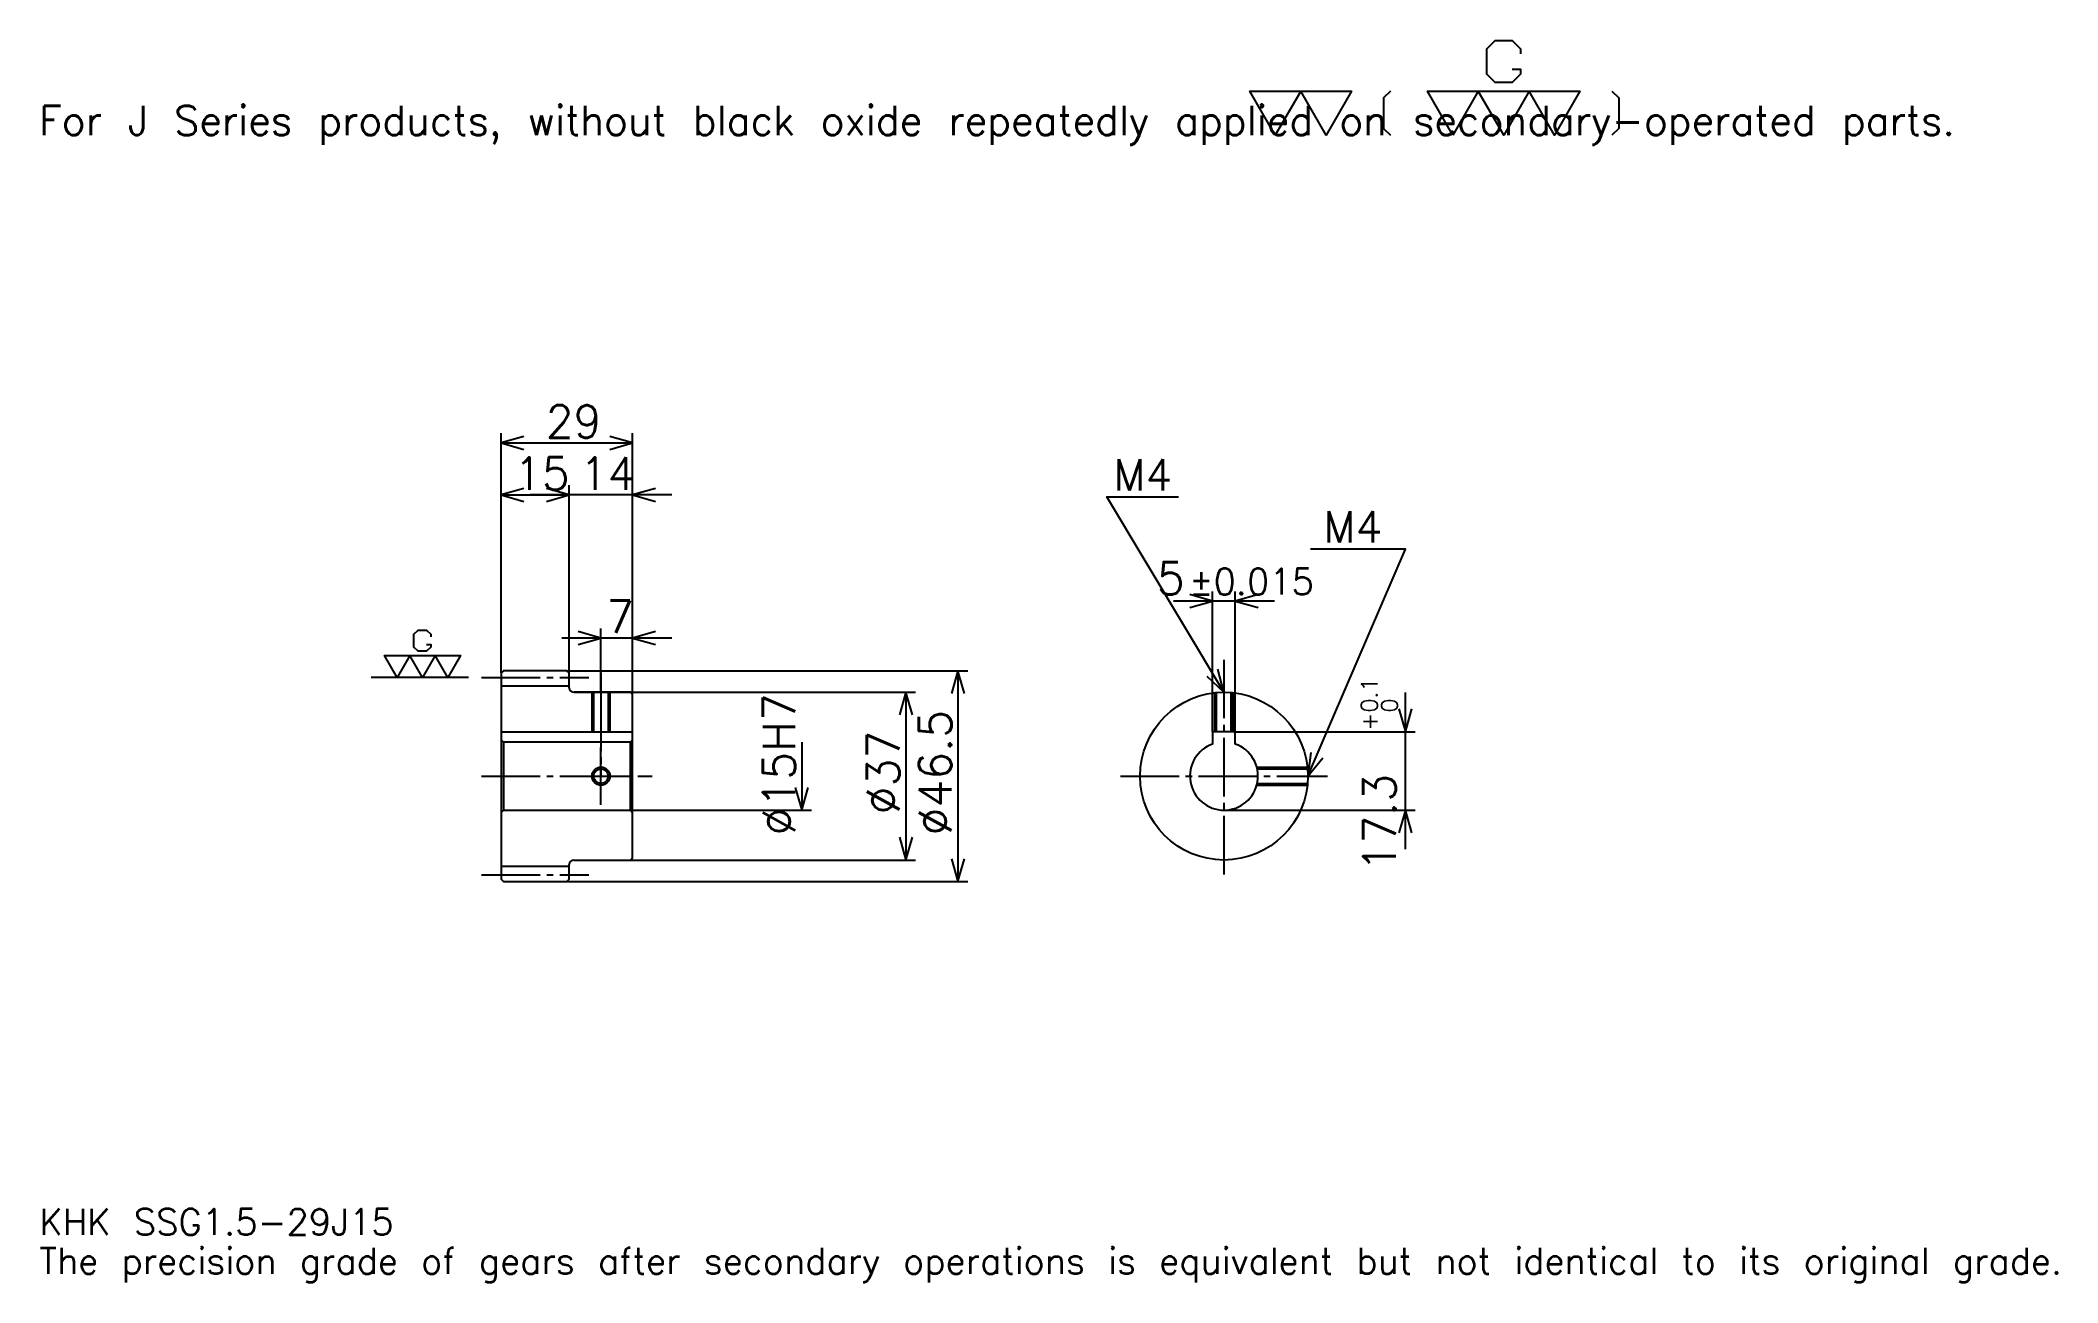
# Model space of a CAD drawing. Extents: x 15 to 459, y 5 to 279.
import ezdxf

# ---------------------------------------------------------------- set-up
doc = ezdxf.new("R2010")
doc.units = 0
doc.linetypes.add('DASHDOT', pattern=[17.217392, 12.913043, -1.434783, 1.434783, -1.434783])
doc.layers.get('0').update_dxf_attribs({"linetype": 'CONTINUOUS'})
doc.layers.add('DASHDOT', color=6, linetype='DASHDOT')
doc.styles.add('KANJI', font='TXT', dxfattribs={"bigfont": 'BIGFONT'})

msp = doc.modelspace()

# ---------------------------------------------------------------- linework, layer by layer
at = {"color": 5}
for p, q in [((116.217392, 140.184784), (116.217392, 192.554352)), ((145.217392, 140.184784), (145.217392, 192.554352)), ((116.217392, 190.402191), (145.217392, 190.402191)), ((116.217392, 178.92392), (131.217392, 178.92392)), ((153.82608, 178.92392), (122.608696, 178.92392)), ((131.217392, 140.184784), (131.217392, 181.076096)), ((273.130432, 126.734795), (273.130432, 157.67392)), ((278.130432, 126.734795), (278.130432, 157.67392)), ((286.739136, 155.521744), (264.521729, 155.521744)), ((153.82608, 147.358704), (129.608704, 147.358704)), ((138.217392, 140.184784), (138.217392, 149.51088)), ((116.217392, 139.684784), (116.217392, 140.184784)), ((130.717392, 140.184784), (145.217392, 140.184784)), ((131.217392, 139.684784), (131.217392, 140.184784)), ((138.217392, 135.434784), (138.217392, 140.184784)), ((138.217392, 135.434784), (138.217392, 140.184784)), ((145.217392, 140.184784), (219.108704, 140.184784)), ((145.217392, 134.934784), (145.217392, 140.184784)), ((216.956512, 140.184784), (216.956512, 93.684792)), ((132.217392, 135.434784), (145.217392, 135.434784)), ((145.217392, 135.434784), (207.630432, 135.434784)), ((205.478256, 135.434784), (205.478256, 98.434792)), ((315.652161, 100.826096), (315.652161, 135.343491)), ((278.130432, 126.734795), (317.804352, 126.734795)), ((182.521744, 124.434792), (182.521744, 109.434792)), ((145.217392, 109.434792), (184.67392, 109.434792)), ((275.630432, 109.434792), (317.804352, 109.434792)), ((132.217392, 98.434792), (145.217392, 98.434792)), ((145.217392, 98.434792), (207.630432, 98.434792)), ((130.717392, 93.684792), (145.217392, 93.684792)), ((145.217392, 93.684792), (219.108704, 93.684792))]:
    msp.add_line(p, q, dxfattribs=at)
at = {"color": 7}
msp.add_line((109.04348, 138.684784), (87.521744, 138.684784), dxfattribs=at)
at = {"color": 4}
for p, q in [((116.217392, 136.809784), (131.217392, 136.809784)), ((116.217392, 126.734795), (145.217392, 126.734795)), ((144.717392, 124.434792), (145.217392, 124.934792)), ((116.717392, 124.434792), (116.717392, 109.434792)), ((144.717392, 109.434792), (145.217392, 108.934792)), ((116.217392, 97.059792), (131.217392, 97.059792))]:
    msp.add_line(p, q, dxfattribs=at)
at = {"color": 7}
for points in [[(339.182617, 272.80957), (341.047821, 272.80957), (341.047821, 271.69043), (339.182617, 269.825226), (335.452179, 269.825226), (333.586945, 271.69043), (333.586945, 277.286072), (335.452179, 279.151306), (339.182617, 279.151306), (341.047821, 277.286072), (341.047821, 276.166962)], [(286.956512, 258.260864), (281.36087, 267.959991), (303.743469, 267.959991), (298.147827, 258.260864), (292.552155, 267.959991), (286.956512, 258.260864)], [(312.323456, 267.959991), (310.831299, 266.467834), (310.831299, 259.753052), (312.323456, 258.260864)], [(326.126068, 258.260864), (320.530426, 267.959991), (354.10434, 267.959991), (348.508698, 258.260864), (342.913025, 267.959991), (337.317383, 258.260864), (331.721741, 267.959991), (326.126068, 258.260864)], [(361.192169, 267.959991), (362.684326, 266.467834), (362.684326, 259.753052), (361.192169, 258.260864)], [(99.789131, 145.959137), (100.721741, 145.959137), (100.721741, 145.399567), (99.789131, 144.466965), (97.923912, 144.466965), (96.991302, 145.399567), (96.991302, 148.197403), (97.923912, 149.130005), (99.789131, 149.130005), (100.721741, 148.197403), (100.721741, 147.637833)], [(93.260872, 138.684784), (90.463043, 143.534363), (107.25, 143.534363), (104.452179, 138.684784), (101.65435, 143.534363), (98.856522, 138.684784), (96.058701, 143.534363), (93.260872, 138.684784)]]:
    msp.add_lwpolyline(points, dxfattribs=at)
at = {"color": 5}
for points in [[(121.239128, 191.836975), (116.217392, 190.402191), (121.239128, 188.967407)], [(140.195648, 188.967407), (145.217392, 190.402191), (140.195648, 191.836975)], [(121.239128, 180.358704), (116.217392, 178.92392), (121.239128, 177.489136)], [(126.195656, 177.489136), (131.217392, 178.92392), (126.195656, 180.358704)], [(126.195656, 177.489136), (131.217392, 178.92392), (126.195656, 180.358704)], [(150.239136, 180.358704), (145.217392, 178.92392), (150.239136, 177.489136)], [(275.630432, 135.434784), (249.804352, 178.478271), (265.586975, 178.478271)], [(294.130432, 116.934792), (315.652161, 167), (294.704346, 167)], [(268.108704, 154.08696), (273.130432, 155.521744), (268.108704, 156.956528)], [(283.152161, 156.956528), (278.130432, 155.521744), (283.152161, 154.08696)], [(133.195648, 145.92392), (138.217392, 147.358704), (133.195648, 148.793488)], [(150.239136, 148.793488), (145.217392, 147.358704), (150.239136, 145.92392)], [(218.391296, 135.163055), (216.956512, 140.184784), (215.521729, 135.163055)], [(271.816467, 139.002716), (275.630432, 135.434784), (274.2771, 140.479095)], [(206.91304, 130.413055), (205.478256, 135.434784), (204.043472, 130.413055)], [(314.217407, 131.756531), (315.652161, 126.734795), (317.086975, 131.756531)], [(294.795532, 122.11496), (294.130432, 116.934792), (297.431824, 120.981682)], [(181.08696, 114.456528), (182.521744, 109.434792), (183.956528, 114.456528)], [(317.086975, 104.413055), (315.652161, 109.434792), (314.217407, 104.413055)], [(204.043472, 103.456528), (205.478256, 98.434792), (206.91304, 103.456528)], [(215.521729, 98.706528), (216.956512, 93.684792), (218.391296, 98.706528)]]:
    msp.add_lwpolyline(points, dxfattribs=at)
at = {"color": 4}
for points in [[(131.217392, 136.434784), (131.217392, 139.684784), (130.717392, 140.184784), (116.717392, 140.184784), (116.217392, 139.684784), (116.217392, 108.934792)], [(132.217392, 98.434792), (144.717392, 98.434792), (145.217392, 98.934792), (145.217392, 134.934784), (144.717392, 135.434784), (132.217392, 135.434784)], [(136.217392, 135.434784), (136.217392, 126.734795)], [(136.597397, 135.434784), (136.597397, 126.734795)], [(139.837387, 135.434784), (139.837387, 126.734795)], [(140.217392, 135.434784), (140.217392, 126.734795)], [(273.630432, 126.734795), (273.630432, 135.32637)], [(274.010437, 126.734795), (274.010437, 135.363724)], [(277.250427, 126.734795), (277.250427, 135.363724)], [(277.630432, 126.734795), (277.630432, 135.32637)], [(116.217392, 108.934792), (116.717392, 109.434792), (144.717392, 109.434792), (144.717392, 124.434792), (116.717392, 124.434792), (116.217392, 124.934792)], [(278.130432, 124.005859), (278.130432, 126.734795), (273.130432, 126.734795), (273.130432, 124.005859)], [(282.858826, 118.934792), (294.022003, 118.934792)], [(282.953369, 118.554794), (294.059387, 118.554794)], [(282.858826, 114.934792), (294.022003, 114.934792)], [(282.953369, 115.314789), (294.059387, 115.314789)], [(116.217392, 108.934792), (116.217392, 94.184792), (116.717392, 93.684792), (130.717392, 93.684792), (131.217392, 94.184792), (131.217392, 97.434792)]]:
    msp.add_lwpolyline(points, dxfattribs=at)
for centre, radius in [((275.630432, 116.934792), 18.5), ((138.217392, 116.934792), 1.62)]:
    msp.add_circle(centre, radius, dxfattribs=at)
at = {"color": 7}
msp.add_circle((138.217392, 116.934792), 2, dxfattribs=at)
at = {"color": 4}
for centre, radius, start, end in [((132.217392, 136.434784), 1, 180, 270), ((275.630432, 116.934792), 7.5, 109.47122094, 70.52877906), ((132.217392, 97.434792), 1, 90, 180)]:
    msp.add_arc(centre, radius, start, end, dxfattribs=at)
at = {"layer": 'DASHDOT', "color": 7}
for p, q in [((275.630432, 142.608704), (275.630432, 94.130447)), ((111.91304, 138.684784), (135.521744, 138.684784)), ((138.217392, 135.434784), (138.217392, 116.934792)), ((111.91304, 116.934792), (149.521744, 116.934792)), ((252.82608, 116.934792), (298.434784, 116.934792)), ((111.91304, 95.184792), (135.521744, 95.184792))]:
    msp.add_line(p, q, dxfattribs=at)
for points in [[(138.217392, 139.739136), (138.217392, 122.430443)], [(138.217392, 110.630447), (138.217392, 123.239136)], [(131.91304, 116.934792), (144.521744, 116.934792)]]:
    msp.add_lwpolyline(points, dxfattribs=at)

# ---------------------------------------------------------------- texts
at = {"color": 7, "style": 'KANJI'}
for s, height, p in [('For J Series products, without black oxide repeatedly applied on secondary-operated parts.', 6.456522, (14.347826, 258.260864)), ('29', 7.173913, (126.054352, 191.550018)), ('15', 7.173913, (119.054352, 180.071747)), ('14', 7.173913, (133.554352, 180.071747)), ('M4', 6.886957, (251.239136, 179.913055)), ('M4', 6.886957, (297.573914, 168.434784)), ('5', 7.173913, (260.822052, 156.956528)), ('%%p0.015', 5.73913, (267.92334, 156.956528)), ('7', 7.173913, (139.385864, 148.506531)), ('KHK SSG1.5-29J15', 5.73913, (14.347826, 15.782609)), ('The precision grade of gears after secondary operations is equivalent but not identical to its original grade.', 5.73913, (14.347826, 7.173913))]:
    msp.add_text(s, height=height, dxfattribs=at).set_placement(p)
for s, height, p in [('%%c15H7', 7.173913, (181.08696, 103.8424)), ('0.1', 3.586957, (309.482605, 130.968323)), ('0', 3.586957, (313.93042, 130.968323)), ('%%c46.5', 7.173913, (215.521729, 103.8424)), ('+', 3.586957, (309.482605, 126.950928)), ('%%c37', 7.173913, (204.043472, 108.505447)), ('17.3', 7.173913, (313.5, 95.899399))]:
    msp.add_text(s, height=height, rotation=90, dxfattribs=at).set_placement(p)

doc.saveas('drawing.dxf')
